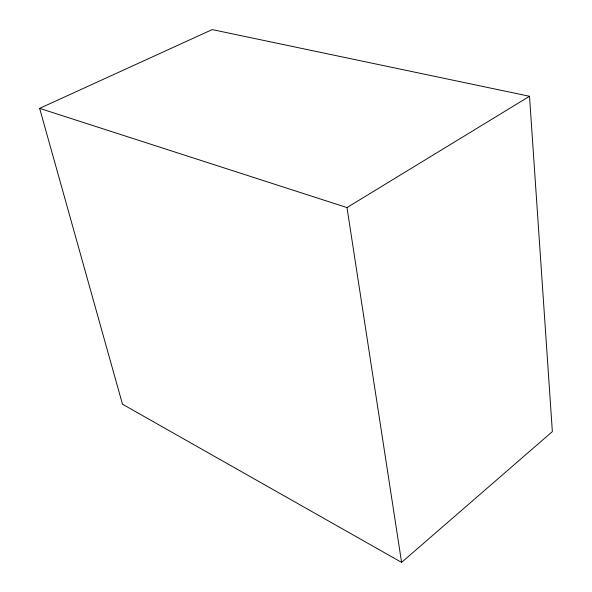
<?xml version="1.0" encoding="UTF-8"?>
<svg xmlns="http://www.w3.org/2000/svg" width="592" height="592" viewBox="0 0 592 592"><rect width="100%" height="100%" fill="white"/><g stroke="black" fill="none" stroke-linecap="round" stroke-linejoin="round"><path stroke-width="0.89" d="M401.591 562.4L552.358 431.612L529.514 96.274L212.21 29.6L39.642 108.358L122.485 404.225L401.591 562.4L346.986 207.577L39.642 108.358M346.986 207.577L529.514 96.274"/></g></svg>
